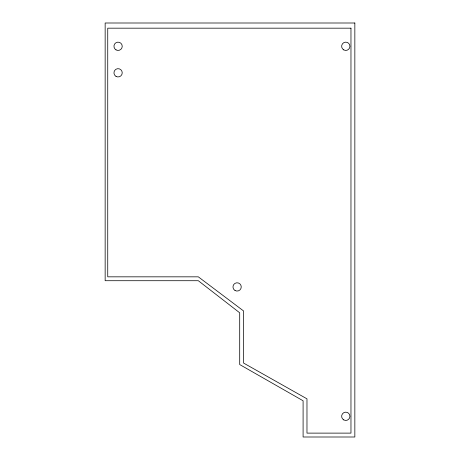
<?xml version="1.0" encoding="UTF-8"?>
<svg xmlns="http://www.w3.org/2000/svg" width="460" height="460" viewBox="0 0 460 460"><rect width="100%" height="100%" fill="white"/><g stroke="black" fill="none" stroke-linecap="round" stroke-linejoin="round"><path stroke-width="0.69" d="M354.844 23L105.156 23L105.15 280.715L198.306 280.715L239.7 312.8L239.7 364.55L303.094 400.775L303.094 437L354.844 437L354.844 23M350.968 28.175L107.738 28.175L107.738 276.834L198.306 276.834L243.581 310.96L243.581 363.061L306.975 398.831L306.975 433.119L350.968 433.119L350.968 28.175M116.023 76.395A4.14 4.14 0 0 0 122.233 72.806A4.14 4.14 0 0 0 116.023 69.224A4.14 4.14 0 0 0 116.023 76.395M235.048 290.513A4.14 4.14 0 0 0 241.253 286.925A4.14 4.14 0 0 0 235.048 283.337A4.14 4.14 0 0 0 235.048 290.513M343.718 419.888A4.14 4.14 0 0 0 349.933 416.3A4.14 4.14 0 0 0 343.718 412.712A4.14 4.14 0 0 0 343.718 419.888M343.718 49.875A4.14 4.14 0 0 0 349.933 46.287A4.14 4.14 0 0 0 343.718 42.7A4.14 4.14 0 0 0 343.718 49.875M116.018 49.875A4.14 4.14 0 0 0 122.233 46.287A4.14 4.14 0 0 0 116.023 42.7A4.14 4.14 0 0 0 116.018 49.875"/></g></svg>
